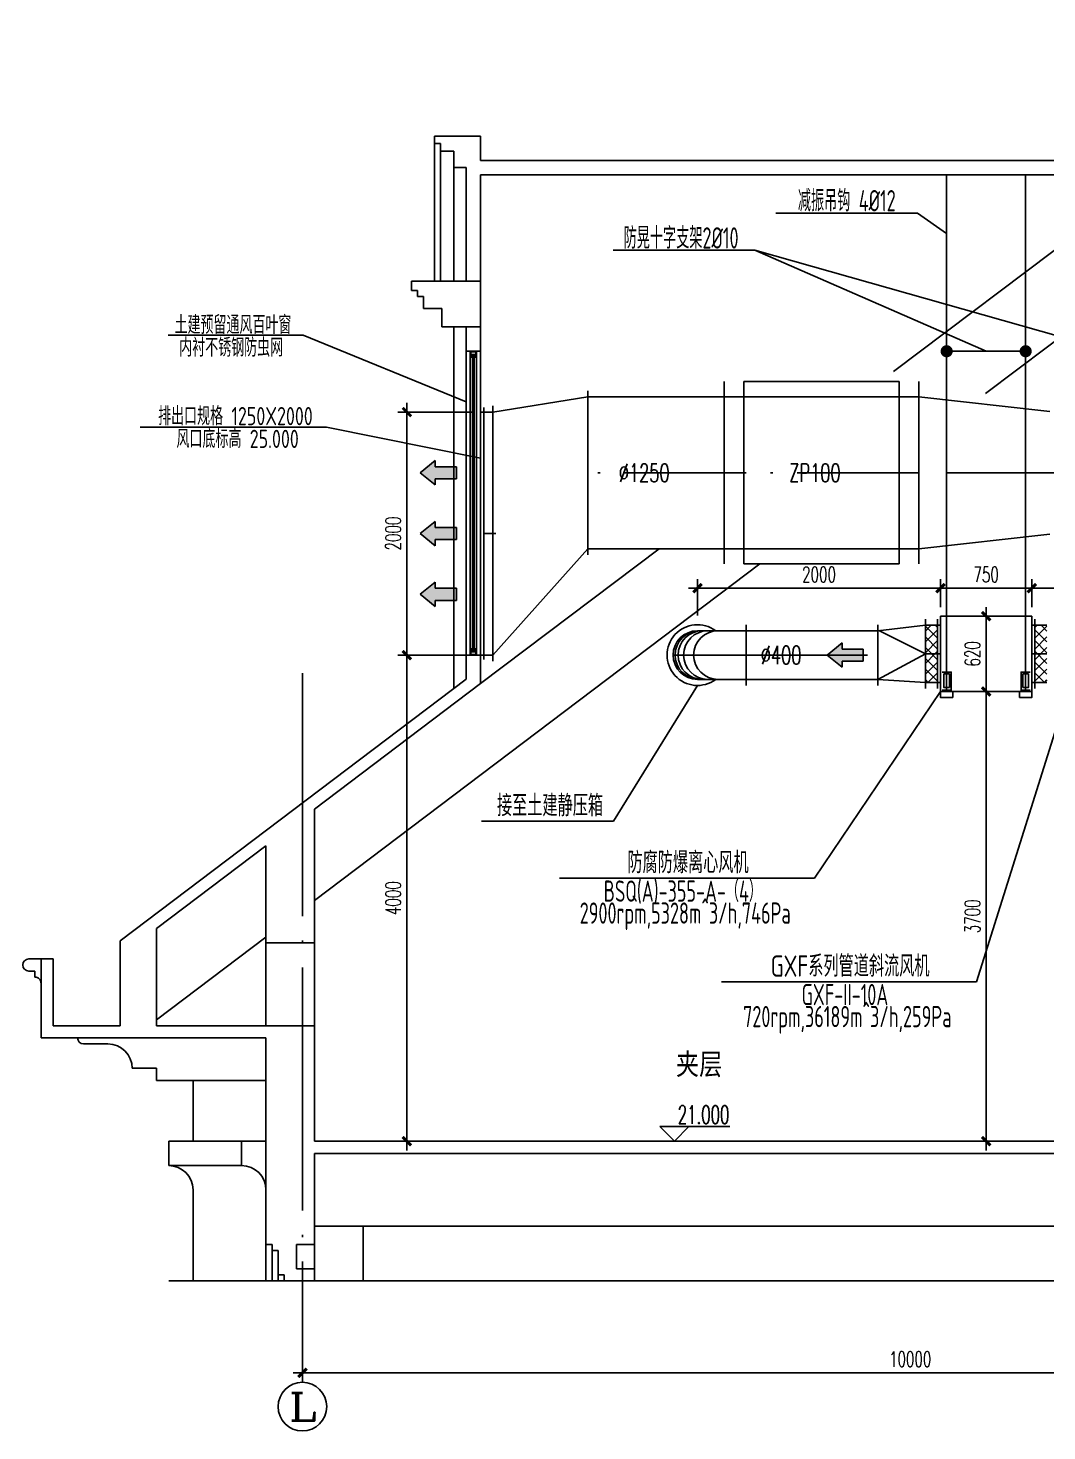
# Model space of a CAD drawing. Extents: x -345393 to -54719, y 203828 to 476815.
# Drawn here: x -128279 to -119897, y 238822 to 250366 of the extents above; entities that cross this region are included whole.
import ezdxf
from ezdxf.enums import TextEntityAlignment as Align

# ---------------------------------------------------------------- set-up
doc = ezdxf.new("R2010")
doc.units = 0
doc.header["$LTSCALE"] = 1000
doc.header["$MEASUREMENT"] = 0
for name, pattern in [('CHENG_DOTE', [1.42, 1, -0.2, 0.02, -0.2]), ('DOTE', [2.4200000000000004, 2, -0.2, 0.02, -0.2]), ('HIDDEN', [0.375, 0.25, -0.125])]:
    doc.linetypes.add(name, pattern=pattern)
doc.layers.get('0').update_dxf_attribs({"color": 252, "linetype": 'CONTINUOUS'})
doc.layers.get('Defpoints').update_dxf_attribs({"color": 252, "linetype": 'CONTINUOUS'})
for name, color, linetype in [('A-卫生间', 252, 'CONTINUOUS'), ('A-立面看线', 252, 'CONTINUOUS'), ('A-装饰构件', 252, 'CONTINUOUS'), ('AXIS', 252, 'CONTINUOUS'), ('AXIS_TEXT', 252, 'CONTINUOUS'), ('DOTE', 250, 'DOTE'), ('WALL', 252, 'CONTINUOUS'), ('WINDOW', 252, 'CONTINUOUS'), ('暖通-风-土建井道', 75, 'CONTINUOUS'), ('暖通-风-标注', 160, 'CONTINUOUS'), ('暖通-风-法兰', 2, 'CONTINUOUS'), ('暖通-风-管径', 201, 'CONTINUOUS'), ('暖通-风-设备', 40, 'CONTINUOUS'), ('暖通-风-说明', 3, 'CONTINUOUS'), ('暖通-风-轴线', 5, 'CHENG_DOTE'), ('暖通-风-风管', 4, 'CONTINUOUS'), ('门窗', 252, 'CONTINUOUS')]:
    doc.layers.add(name, color=color, linetype=linetype)
doc.styles.add('_TCH_AXIS', font='COMPLEX', dxfattribs={"bigfont": 'GBCBIG'})
doc.styles.add('COMPLEX', font='COMPLEX')
doc.styles.add('HT', font='simhei.ttf')
doc.styles.add('HZ-ZGBZ', font='romanc.shx', dxfattribs={"width": 0.65, "bigfont": '0hztxt.shx'})
doc.styles.add('NT3', font='romans.shx', dxfattribs={"width": 0.65, "bigfont": 'hztxt.shx'})
doc.styles.add('NT4', font='tssdeng.shx', dxfattribs={"width": 0.65, "bigfont": 'tssdchn.shx'})
doc.dimstyles.new('暖-标注50', dxfattribs={"dimscale": 0.5, "dimtxt": 250, "dimasz": 1, "dimexe": 150, "dimexo": 150, "dimgap": 100, "dimtad": 1, "dimdec": 0, "dimdsep": 46, "dimtxsty": 'HZ-ZGBZ', "dimblk": '_DIMX', "dimcen": 0.09, "dimclrt": 7, "dimadec": 0, "dimazin": 0, "dimtfac": 1, "dimtdec": 0, "dimtix": 1, "dimtmove": 2, "dimatfit": 3, "dimldrblk": '_DIMX', "dimfxl": 0, "dimtolj": 1, "dimtzin": 0, "dimarcsym": 0})

# ---------------------------------------------------------------- blocks, each defined once
blk = doc.blocks.new('_DIMX')
blk.add_line((-150, 0), (150, 0))
at = {"const_width": 50}
blk.add_lwpolyline([(-70, -70), (70, 70)], dxfattribs=at)
blk = doc.blocks.new('*D549')
at = {"layer": 'Defpoints', "color": 0}
for p in [(-126022.1049724628, 240056.2653722791), (-116022.1049724628, 240056.2653722791), (-116022.1049724628, 239301.0030795373)]:
    blk.add_point(p, dxfattribs=at)
at = {"layer": '暖通-风-标注', "color": 0, "lineweight": -2}
for p, q in [((-126022.1049724628, 239981.2653722791), (-126022.1049724628, 239226.0030795373)), ((-116022.1049724628, 239981.2653722791), (-116022.1049724628, 239226.0030795373)), ((-126021.6049724628, 239301.0030795373), (-116022.6049724628, 239301.0030795373))]:
    blk.add_line(p, q, dxfattribs=at)
at = {"layer": '暖通-风-标注', "color": 0, "lineweight": -2, "xscale": 0.5, "yscale": 0.5, "zscale": 0.5, "rotation": 180}
blk.add_blockref('_DIMX', (-126022.1049724628, 239301.0030795373), dxfattribs=at)
at = {"layer": '暖通-风-标注', "color": 0, "lineweight": -2, "xscale": 0.5, "yscale": 0.5, "zscale": 0.5}
blk.add_blockref('_DIMX', (-116022.1049724628, 239301.0030795373), dxfattribs=at)
at = {"layer": '暖通-风-标注', "color": 7, "insert": (-121022.1049724628, 239413.5030795373), "char_height": 125, "attachment_point": 5, "style": 'HZ-ZGBZ'}
blk.add_mtext('\\A1;10000', dxfattribs=at)
blk = doc.blocks.new('fg_xsq02')
for p, q in [((-1, 0.6), (-1, -0.6)), ((-0.8, 0.6000000000000001), (-0.8, -0.6000000000000001)), ((0.8, 0.6000000000000001), (-0.8, 0.6000000000000001)), ((0.8, -0.6000000000000001), (0.8, 0.6000000000000001)), ((1, 0.6), (1, -0.6)), ((-1, 0.5), (-0.8, 0.5)), ((1, 0.5), (0.8, 0.5)), ((-1, -0.5), (-0.8, -0.5)), ((1, -0.5), (0.8, -0.5)), ((-0.8, -0.6000000000000001), (0.8, -0.6000000000000001))]:
    blk.add_line(p, q)
at = {"linetype": 'HIDDEN'}
for p, q in [((-0.8, 0.5), (0.8, 0.5)), ((-0.8, -0.5), (0.8, -0.5))]:
    blk.add_line(p, q, dxfattribs=at)
blk = doc.blocks.new('JIANTOU')
blk.add_hatch(color=256).paths.add_polyline_path([(801.0904750227928, 325), (801.0904750227928, 649.774090051651), (1.862645149230957e-09, 0), (801.0904750227928, -649.774090051651), (801.0904750227928, -324.9999999981374), (1926.532212436199, -325), (1926.532212436199, 325)])
for p, q in [((801.0904750227928, 649.774090051651), (0, 0)), ((0, 0), (801.0904750227928, -649.774090051651)), ((801.0904750227928, 649.774090051651), (801.0904750227928, 325)), ((1926.532212436199, 325), (801.0904750227929, 325)), ((1926.532212436199, 324.8870450258255), (1926.532212436199, -324.8870450258255)), ((1926.532212436199, -325), (801.0904750227927, -325)), ((801.0904750227928, -325), (801.0904750227928, -649.774090051651))]:
    blk.add_line(p, q)
blk = doc.blocks.new('A$C50D367F9')
at = {"layer": '暖通-风-法兰'}
blk.add_line((0, 250), (0, -250), dxfattribs=at)
blk.add_arc((-400, 0), 250, 53.13010234881989, 306.8698976511801, dxfattribs=at)
at = {"layer": '暖通-风-轴线'}
blk.add_line((-599.9999999999709, 0), (0, 0), dxfattribs=at)
at = {"layer": '暖通-风-风管'}
for p, q in [((-400, 200), (0, 200)), ((-400, -200), (0, -200))]:
    blk.add_line(p, q, dxfattribs=at)
blk.add_arc((-400, 0), 200, 90, 270, dxfattribs=at)
at = {"layer": '暖通-风-风管', "color": 95}
for centre in [(-383.4486622698605, 0), (-359.3729621320963, 0), (-314.2267876844853, 0), (-231.4588011968881, 0)]:
    blk.add_arc(centre, 200, 90, 270, dxfattribs=at)
blk = doc.blocks.new('_AXISO')
blk.add_circle((0, 0), 0.5)
at = {"layer": 'AXIS_TEXT', "style": 'COMPLEX', "width": 1.041666666666667}
blk.add_attdef('A', text='', height=0.56, dxfattribs=at).set_placement((-0.25, -0.28), (0.25, -0.28), align=Align.FIT)
blk = doc.blocks.new('*D616')
at = {"layer": 'Defpoints', "color": 0}
for p in [(-124555.8052979635, 247206.2653722059), (-125162.8032785093, 245206.2653722059), (-124555.8052979635, 245206.2653722059)]:
    blk.add_point(p, dxfattribs=at)
at = {"layer": '暖通-风-标注', "color": 0, "lineweight": -2}
for p, q in [((-124630.8052979635, 247206.2653722059), (-125237.8032785093, 247206.2653722059)), ((-125162.8032785093, 247205.7653722059), (-125162.8032785093, 245206.7653722059)), ((-124630.8052979635, 245206.2653722059), (-125237.8032785093, 245206.2653722059))]:
    blk.add_line(p, q, dxfattribs=at)
at = {"layer": '暖通-风-标注', "color": 0, "lineweight": -2, "xscale": 0.5, "yscale": 0.5, "zscale": 0.5}
for p, rotation in [((-125162.8032785093, 247206.2653722059), 90), ((-125162.8032785093, 245206.2653722059), 270)]:
    blk.add_blockref('_DIMX', p, dxfattribs=dict(at, rotation=rotation))
at = {"layer": '暖通-风-标注', "color": 7, "insert": (-125275.3032785093, 246206.2653722059), "char_height": 125, "attachment_point": 5, "rotation": 90, "style": 'HZ-ZGBZ'}
blk.add_mtext('\\A1;2000', dxfattribs=at)
blk = doc.blocks.new('*D617')
at = {"layer": 'Defpoints', "color": 0}
for p in [(-124555.8052979635, 245206.2653722059), (-125162.8032785093, 241206.2653722794), (-124724.419696295, 241206.2653722794)]:
    blk.add_point(p, dxfattribs=at)
at = {"layer": '暖通-风-标注', "color": 0, "lineweight": -2}
for p, q in [((-124630.8052979635, 245206.2653722059), (-125237.8032785093, 245206.2653722059)), ((-125162.8032785093, 245205.7653722059), (-125162.8032785093, 241206.7653722794)), ((-124799.419696295, 241206.2653722794), (-125237.8032785093, 241206.2653722794))]:
    blk.add_line(p, q, dxfattribs=at)
at = {"layer": '暖通-风-标注', "color": 0, "lineweight": -2, "xscale": 0.5, "yscale": 0.5, "zscale": 0.5}
for p, rotation in [((-125162.8032785093, 245206.2653722059), 90), ((-125162.8032785093, 241206.2653722794), 270)]:
    blk.add_blockref('_DIMX', p, dxfattribs=dict(at, rotation=rotation))
at = {"layer": '暖通-风-标注', "color": 7, "insert": (-125275.3032785093, 243206.2653722426), "char_height": 125, "attachment_point": 5, "rotation": 90, "style": 'HZ-ZGBZ'}
blk.add_mtext('\\A1;4000', dxfattribs=at)
blk = doc.blocks.new('*D637')
at = {"layer": 'Defpoints', "color": 0}
for p in [(-120772.1049724628, 245756.6060122478), (-120772.1049724628, 245526.2653722794), (-122772.1049724628, 245456.2653722794)]:
    blk.add_point(p, dxfattribs=at)
at = {"layer": '暖通-风-标注', "color": 0, "linetype": 'Continuous', "lineweight": -2}
for p, q in [((-122772.1049724628, 245531.2653722794), (-122772.1049724628, 245831.6060122478)), ((-122771.6049724628, 245756.6060122478), (-120772.6049724628, 245756.6060122478)), ((-120772.1049724628, 245601.2653722794), (-120772.1049724628, 245831.6060122478))]:
    blk.add_line(p, q, dxfattribs=at)
at = {"layer": '暖通-风-标注', "color": 0, "lineweight": -2, "xscale": 0.5, "yscale": 0.5, "zscale": 0.5, "rotation": 180}
blk.add_blockref('_DIMX', (-122772.1049724628, 245756.6060122478), dxfattribs=at)
at = {"layer": '暖通-风-标注', "color": 0, "lineweight": -2, "xscale": 0.5, "yscale": 0.5, "zscale": 0.5}
blk.add_blockref('_DIMX', (-120772.1049724628, 245756.6060122478), dxfattribs=at)
at = {"layer": '暖通-风-标注', "color": 7, "insert": (-121772.1049724628, 245869.1060122478), "char_height": 125, "attachment_point": 5, "style": 'HZ-ZGBZ'}
blk.add_mtext('\\A1;2000', dxfattribs=at)
blk = doc.blocks.new('*D638')
at = {"layer": 'Defpoints', "color": 0}
for p in [(-120022.1049724628, 245756.6060122478), (-120772.1049724628, 245526.2653722794), (-120022.1049724628, 245526.2653722794)]:
    blk.add_point(p, dxfattribs=at)
at = {"layer": '暖通-风-标注', "color": 0, "linetype": 'Continuous', "lineweight": -2}
for p, q in [((-120772.1049724628, 245601.2653722794), (-120772.1049724628, 245831.6060122478)), ((-120771.6049724628, 245756.6060122478), (-120022.6049724628, 245756.6060122478)), ((-120022.1049724628, 245601.2653722794), (-120022.1049724628, 245831.6060122478))]:
    blk.add_line(p, q, dxfattribs=at)
at = {"layer": '暖通-风-标注', "color": 0, "lineweight": -2, "xscale": 0.5, "yscale": 0.5, "zscale": 0.5, "rotation": 180}
blk.add_blockref('_DIMX', (-120772.1049724628, 245756.6060122478), dxfattribs=at)
at = {"layer": '暖通-风-标注', "color": 0, "lineweight": -2, "xscale": 0.5, "yscale": 0.5, "zscale": 0.5}
blk.add_blockref('_DIMX', (-120022.1049724628, 245756.6060122478), dxfattribs=at)
at = {"layer": '暖通-风-标注', "color": 7, "insert": (-120397.1049724628, 245869.1060122478), "char_height": 125, "attachment_point": 5, "style": 'HZ-ZGBZ'}
blk.add_mtext('\\A1;750', dxfattribs=at)
blk = doc.blocks.new('*D639')
at = {"layer": 'Defpoints', "color": 0}
for p in [(-116022.1049724628, 245756.6060122478), (-120022.1049724628, 245526.2653722794), (-116022.1049724628, 245406.2653722794)]:
    blk.add_point(p, dxfattribs=at)
at = {"layer": '暖通-风-标注', "color": 0, "linetype": 'Continuous', "lineweight": -2}
for p, q in [((-120022.1049724628, 245601.2653722794), (-120022.1049724628, 245831.6060122478)), ((-120021.6049724628, 245756.6060122478), (-116022.6049724628, 245756.6060122478)), ((-116022.1049724628, 245481.2653722794), (-116022.1049724628, 245831.6060122478))]:
    blk.add_line(p, q, dxfattribs=at)
at = {"layer": '暖通-风-标注', "color": 0, "lineweight": -2, "xscale": 0.5, "yscale": 0.5, "zscale": 0.5, "rotation": 180}
blk.add_blockref('_DIMX', (-120022.1049724628, 245756.6060122478), dxfattribs=at)
at = {"layer": '暖通-风-标注', "color": 0, "lineweight": -2, "xscale": 0.5, "yscale": 0.5, "zscale": 0.5}
blk.add_blockref('_DIMX', (-116022.1049724628, 245756.6060122478), dxfattribs=at)
at = {"layer": '暖通-风-标注', "color": 7, "insert": (-118022.1049724628, 245869.1060122478), "char_height": 125, "attachment_point": 5, "style": 'HZ-ZGBZ'}
blk.add_mtext('\\A1;4000', dxfattribs=at)
blk = doc.blocks.new('*D640')
at = {"layer": 'Defpoints', "color": 0}
for p in [(-120772.1049724628, 245526.2653722794), (-120772.1049724628, 244906.2653722794), (-120397.1049724628, 244906.2653722794)]:
    blk.add_point(p, dxfattribs=at)
at = {"layer": '暖通-风-标注', "color": 0, "linetype": 'Continuous', "lineweight": -2}
for p, q in [((-120697.1049724628, 245526.2653722794), (-120322.1049724628, 245526.2653722794)), ((-120397.1049724628, 245525.7653722794), (-120397.1049724628, 244906.7653722794)), ((-120697.1049724628, 244906.2653722794), (-120322.1049724628, 244906.2653722794))]:
    blk.add_line(p, q, dxfattribs=at)
at = {"layer": '暖通-风-标注', "color": 0, "lineweight": -2, "xscale": 0.5, "yscale": 0.5, "zscale": 0.5}
for p, rotation in [((-120397.1049724628, 245526.2653722794), 90), ((-120397.1049724628, 244906.2653722794), 270)]:
    blk.add_blockref('_DIMX', p, dxfattribs=dict(at, rotation=rotation))
at = {"layer": '暖通-风-标注', "color": 7, "insert": (-120509.6049724629, 245216.2653722794), "char_height": 125, "attachment_point": 5, "rotation": 90, "style": 'HZ-ZGBZ'}
blk.add_mtext('\\A1;620', dxfattribs=at)
blk = doc.blocks.new('*D641')
at = {"layer": 'Defpoints', "color": 0}
for p in [(-120772.1049724628, 244906.2653722794), (-120718.5201829972, 241206.2653722794), (-120397.1049724628, 241206.2653722794)]:
    blk.add_point(p, dxfattribs=at)
at = {"layer": '暖通-风-标注', "color": 0, "linetype": 'Continuous', "lineweight": -2}
for p, q in [((-120697.1049724628, 244906.2653722794), (-120322.1049724628, 244906.2653722794)), ((-120397.1049724628, 244905.7653722794), (-120397.1049724628, 241206.7653722794)), ((-120643.5201829972, 241206.2653722794), (-120322.1049724628, 241206.2653722794))]:
    blk.add_line(p, q, dxfattribs=at)
at = {"layer": '暖通-风-标注', "color": 0, "lineweight": -2, "xscale": 0.5, "yscale": 0.5, "zscale": 0.5}
for p, rotation in [((-120397.1049724628, 244906.2653722794), 90), ((-120397.1049724628, 241206.2653722794), 270)]:
    blk.add_blockref('_DIMX', p, dxfattribs=dict(at, rotation=rotation))
at = {"layer": '暖通-风-标注', "color": 7, "insert": (-120509.6049724629, 243056.2653722794), "char_height": 125, "attachment_point": 5, "rotation": 90, "style": 'HZ-ZGBZ'}
blk.add_mtext('\\A1;3700', dxfattribs=at)

msp = doc.modelspace()

# ---------------------------------------------------------------- hatches: boundary and pattern name
at = {"layer": '暖通-风-土建井道'}
h = msp.add_hatch(dxfattribs=at)
h.set_pattern_fill('ANSI37', color=256, scale=500, angle=90, style=0)
h.set_pattern_definition([(135, (-2482436.15303643, 10045.26814132868), (-44.19417382415922, -44.19417382415921), []), (225, (-2482436.15303643, 10045.26814132868), (44.19417382415921, -44.19417382415922), [])])
h.paths.add_polyline_path([(-120897.1049724628, 245451.2653722794), (-120797.1049724628, 245451.2653722794), (-120797.1049724628, 245216.265372279), (-120897.1049724628, 245216.2653722799)])
h.paths.add_polyline_path([(-120797.1049724628, 244981.2653722794), (-120897.1049724628, 244981.2653722799), (-120897.1049724628, 245216.2653722794), (-120797.1049724628, 245216.2653722794)])
h = msp.add_hatch(dxfattribs=at)
h.set_pattern_fill('ANSI37', color=256, scale=500, angle=90, style=0)
h.set_pattern_definition([(45.00000000000001, (2241641.943091504, 10045.26814132868), (44.19417382415922, -44.19417382415921), []), (315, (2241641.943091504, 10045.26814132868), (-44.19417382415921, -44.19417382415922), [])])
h.paths.add_polyline_path([(-119897.1049724628, 245451.2653722794), (-119997.1049724628, 245451.2653722794), (-119997.1049724628, 245216.265372279), (-119897.1049724628, 245216.2653722799)])
h.paths.add_polyline_path([(-119997.1049724628, 244981.2653722794), (-119897.1049724628, 244981.2653722799), (-119897.1049724628, 245216.2653722794), (-119997.1049724628, 245216.2653722794)])

# ---------------------------------------------------------------- linework, layer by layer
at = {"layer": 'A-卫生间'}
for p, q in [((-120403.0718898759, 247357.7564018674), (-116422.1148473511, 250365.5906117751)), ((-121158.799686391, 247538.7693705712), (-119016.7898630356, 249157.176792662)), ((-124555.8052979633, 244972.1429084945), (-123087.8490959922, 246081.2653722059)), ((-125922.104972464, 243187.8202950232), (-122257.9864879574, 245956.2653722059)), ((-127222.1114357861, 242205.5931894022), (-126322.1033376115, 242885.599308023)), ((-125922.104972464, 240506.2653722794), (-116822.1148473511, 240506.2653722794)), ((-125522.1078334863, 240506.2653722794), (-125522.1078334863, 240056.2653722791))]:
    msp.add_line(p, q, dxfattribs=at)
at = {"layer": 'A-立面看线'}
for p, q in [((-124935.8053504346, 249415.0616029052), (-124935.8054207241, 248281.7033762733)), ((-124885.8053504347, 249353.3154183573), (-124885.8054168947, 248281.7033731724)), ((-124775.8053504349, 249218.2116538469), (-124775.8054085159, 248281.7033663503)), ((-124775.8054085159, 247906.7035323461), (-124775.8059567566, 244931.2517341426)), ((-124675.8052979635, 245206.7032721317), (-124675.8052979635, 247706.703272133)), ((-124555.8052979635, 247706.703272133), (-124555.8052979635, 245206.7032721317)), ((-126922.1049730498, 241706.2653722073), (-126922.1049730498, 241206.2653722058)), ((-126522.1049724829, 241206.2653722066), (-127122.1049730498, 241206.2653722065)), ((-127122.1049730498, 241206.2653722059), (-127122.1049730498, 241006.2653722057)), ((-126522.1049724829, 241006.2653722067), (-127122.1049730498, 241006.2653722067)), ((-126922.1049730498, 240806.2653722057), (-126922.1049730498, 240056.2653722791))]:
    msp.add_line(p, q, dxfattribs=at)
msp.add_arc((-127122.1049730498, 240806.2653722057), 200.0000000000036, 0, 90, dxfattribs=at)
at = {"layer": 'A-装饰构件'}
for p, q in [((-128272.10497305, 242706.2653722059), (-128172.10497305, 242706.2653722059)), ((-128222.10497305, 242606.2653722088), (-128272.1055138732, 242606.2653722088)), ((-128222.10497305, 242606.2653722088), (-128222.10497305, 242556.2653722059)), ((-127622.1049730524, 242006.2653722013), (-127822.1056256054, 242006.2653722055)), ((-127222.1049730524, 241806.2653722036), (-127422.1049730547, 241806.2653722079)), ((-127222.1049730524, 241806.2653722036), (-127222.1049730524, 241706.2653722038)), ((-126322.1033376115, 241706.265372208), (-127222.1049730524, 241706.265372208)), ((-126522.1049724829, 241206.2653722059), (-126522.1049724829, 241006.2653722057)), ((-126522.1049724829, 241206.2653722059), (-126322.1049724829, 241206.2653722794)), ((-126322.1049724829, 240356.2653722791), (-126322.104972485, 240056.2653722791)), ((-126272.104972464, 240306.2653722791), (-126272.104972464, 240056.2653722791)), ((-126222.104972464, 240106.2653722791), (-126222.104972464, 240056.2653722791))]:
    msp.add_line(p, q, dxfattribs=at)
for centre, radius, start, end in [((-128272.10497305, 242656.2653722059), 49.99999999999999, 90, 270), ((-128222.10497305, 242506.2653722069), 50, 0, 90.00026581708866), ((-127822.10497305, 242056.2653722013), 50, 180, 270), ((-127622.1049730524, 241806.2653722036), 199.9999999976717, 0, 90), ((-126522.1049724829, 240806.2653722057), 200.0000000000036, 0, 90)]:
    msp.add_arc(centre, radius, start, end, dxfattribs=at)
at = {"layer": 'AXIS'}
msp.add_line((-126022.1049724628, 240056.2653722791), (-126022.1049724628, 239222.370446758), dxfattribs=at)
at = {"layer": 'DOTE'}
msp.add_line((-126022.1049724628, 245056.7638872731), (-126022.1049724628, 240056.2653722791), dxfattribs=at)
at = {"layer": 'WALL'}
for p, q in [((-124935.8053504346, 249477.176792662), (-124935.8053504346, 249415.0616029052)), ((-124935.8053504346, 249477.176792662), (-124555.8052979636, 249477.176792662)), ((-124555.8052979636, 249477.176792662), (-124555.8052979636, 249277.176792662)), ((-124935.8053504346, 249415.0616029052), (-124885.8053504346, 249415.0616029052)), ((-124885.8053504346, 249415.0616029052), (-124885.8053504347, 249353.3154183573)), ((-124885.8053504347, 249353.3154183573), (-124775.8053504347, 249353.3154183573)), ((-124775.8053504347, 249353.3154183573), (-124775.8053504349, 249218.2116538469)), ((-124775.8053504349, 249218.2116538469), (-124675.8052979635, 249218.2116538469)), ((-124675.8052979635, 248281.7033599879), (-124675.8052979635, 249218.2116538469)), ((-119023.8463204763, 249277.1767926621), (-124555.8052979636, 249277.176792662)), ((-124555.8052979636, 249157.176792662), (-124555.8052979636, 248281.7033534821)), ((-119016.7864539799, 249157.1767926619), (-124555.8052979636, 249157.1767926621)), ((-125125.8053532396, 248206.7033887048), (-125125.8053532396, 248281.7033887049)), ((-124555.8052979636, 248281.7033523301), (-125125.8053532396, 248281.7033887048)), ((-125075.8053532396, 248206.7033855141), (-125125.8053532396, 248206.7033887048)), ((-125075.8053532396, 248206.7033856039), (-125075.8053624523, 248156.703385604)), ((-124555.8052979636, 247906.703507485), (-124555.8052979636, 248281.7033523301)), ((-125025.8053624524, 248156.7033824105), (-125075.8053624523, 248156.703385604)), ((-125025.8053624524, 248156.7033824105), (-125025.8053808778, 248056.7033826157)), ((-124875.8053808777, 248056.7033730162), (-125025.8053808778, 248056.7033826157)), ((-124875.8053808777, 248056.7033730162), (-124875.8054085158, 247906.7035471548)), ((-124875.8053882424, 248016.7330841191), (-124875.8054085159, 247906.7031984502)), ((-124555.8052979636, 247906.703507485), (-124875.8054085158, 247906.7035471548)), ((-124875.8054085159, 247906.7031984502), (-124675.8052979634, 247906.7031984502)), ((-124675.8052979634, 247906.7031984502), (-124675.8052979635, 247706.703272133)), ((-124555.8052979636, 247906.703507485), (-124555.8052979635, 247706.703272133)), ((-124675.8052979635, 247706.703272133), (-124555.8052979635, 247706.703272133)), ((-124675.8052979635, 245006.8077874496), (-124675.8052979635, 245206.7032721317)), ((-124675.8052979635, 245206.7032721317), (-124555.8052979635, 245206.7032721317)), ((-124555.8052979633, 244972.1403327634), (-124555.8052979635, 245206.7032721317)), ((-127522.1114357861, 242856.2653722059), (-124675.8052979635, 245006.8077874496)), ((-125922.104972464, 243939.8250231408), (-124555.8052979633, 244972.1403327634)), ((-125922.104972464, 241206.2653722794), (-125922.104972464, 243939.8250231407)), ((-127222.1114357861, 242957.5979175197), (-126322.1033376115, 243637.6040361405)), ((-126322.1033376115, 242156.2653722055), (-126322.1033376115, 243637.6040361405)), ((-127222.1114357861, 242957.5979175197), (-127222.1114357861, 242156.2653722055)), ((-127522.1114357861, 242856.2653722059), (-127522.1114357861, 242156.2653722055)), ((-126322.1033376115, 242837.6040361405), (-125922.104972464, 242837.6040361405)), ((-128172.10497305, 242706.265372206), (-128172.10497305, 242056.2653722013)), ((-128172.10497305, 242706.2653722059), (-128072.10497305, 242706.265372206)), ((-128072.10497305, 242706.265372206), (-128072.10497305, 242156.2653722055)), ((-127522.1114357861, 242156.2653722055), (-128072.10497305, 242156.2653722055)), ((-125922.104972464, 242156.2653722055), (-127222.1114357861, 242156.2653722055)), ((-126322.1033376115, 242056.2653722055), (-128172.10497305, 242056.2653722055)), ((-126322.1049724829, 240356.2653722791), (-126322.1033376115, 242056.2653722055)), ((-111922.1049724627, 241206.2653722794), (-125922.104972464, 241206.2653722794)), ((-116122.1148473511, 241106.2653722794), (-125922.1064029925, 241106.2653722794)), ((-125922.104972464, 241106.2653722794), (-125922.104972464, 240056.2653722792)), ((-126322.104972464, 240356.2653722794), (-126272.1049724642, 240356.2653722794)), ((-126272.1049724642, 240356.265372279), (-126272.1049724642, 240306.265372279)), ((-126072.104972464, 240356.2653722794), (-126072.104972464, 240156.2653722791)), ((-126072.104972464, 240356.2653722794), (-125922.104972464, 240356.2653722794)), ((-126222.104972464, 240306.2653722791), (-126272.1049724642, 240306.2653722791)), ((-126222.104972464, 240306.265372279), (-126222.104972464, 240106.2653722791)), ((-126172.104972464, 240106.2653722791), (-126222.104972464, 240106.2653722791)), ((-126172.104972464, 240106.2653722791), (-126172.104972464, 240056.2653722792)), ((-125922.1049724642, 240156.2653722791), (-126072.104972464, 240156.2653722791)), ((-125922.104972464, 240056.2653722792), (-126172.104972464, 240056.2653722791))]:
    msp.add_line(p, q, dxfattribs=at)
at = {"layer": 'WINDOW'}
for p, q in [((-124640.8052980908, 247706.703272133), (-124640.8052980908, 247656.703272133)), ((-124590.8052978375, 247706.703272133), (-124640.8052980908, 247706.703272133)), ((-124640.8053008048, 247656.703272133), (-124623.3052980022, 247656.703272133)), ((-124640.8052894099, 245256.7032721317), (-124640.8052980908, 247656.703272133)), ((-124636.8052980706, 247702.7032721127), (-124636.8052980706, 247660.7032721532)), ((-124594.8052978578, 247702.7032721127), (-124636.8052980706, 247702.7032721127)), ((-124636.8052980706, 247660.7032721532), (-124627.3052980224, 247660.7032721532)), ((-124627.3052980224, 247680.7032722546), (-124604.3052979059, 247680.7032722546)), ((-124627.3052980224, 247660.7032721532), (-124627.3052980224, 247680.7032722546)), ((-124623.3052980022, 247676.7032722343), (-124608.3052979262, 247676.7032722343)), ((-124623.3052980022, 247656.703272133), (-124623.3052980022, 247676.7032722343)), ((-124608.3052979262, 247676.7032722343), (-124608.3052979262, 247656.703272133)), ((-124608.3052979262, 247656.703272133), (-124590.8052978375, 247656.703272133)), ((-124604.3052979059, 247680.7032722546), (-124604.3052979059, 247660.7032721532)), ((-124604.3052979059, 247660.7032721532), (-124594.8052978578, 247660.7032721532)), ((-124594.8052978578, 247660.7032721532), (-124594.8052978578, 247702.7032721127)), ((-124590.8053065171, 245256.7032721317), (-124590.8052978375, 247656.703272133)), ((-124590.8052978375, 247656.703272133), (-124590.8052978375, 247706.703272133)), ((-124640.8053008042, 245256.7032721317), (-124623.3052980015, 245256.7032721317)), ((-124640.8052980902, 245206.7032721317), (-124640.8052980902, 245256.7032721317)), ((-124590.8052978369, 245206.7032721317), (-124640.8052980902, 245206.7032721317)), ((-124636.8052980699, 245252.7032721115), (-124627.3052980218, 245252.7032721115)), ((-124636.8052980699, 245210.703272152), (-124636.8052980699, 245252.7032721115)), ((-124594.8052978571, 245210.703272152), (-124636.8052980699, 245210.703272152)), ((-124627.3052980218, 245252.7032721115), (-124627.3052980218, 245232.7032720101)), ((-124627.3052980218, 245232.7032720101), (-124604.3052979053, 245232.7032720101)), ((-124623.3052980015, 245256.7032721317), (-124623.3052980015, 245236.7032720304)), ((-124623.3052980015, 245236.7032720304), (-124608.3052979255, 245236.7032720304)), ((-124608.3052979255, 245256.7032721317), (-124590.8052978369, 245256.7032721317)), ((-124608.3052979255, 245236.7032720304), (-124608.3052979255, 245256.7032721317)), ((-124604.3052979053, 245252.7032721115), (-124594.8052978571, 245252.7032721115)), ((-124604.3052979053, 245232.7032720101), (-124604.3052979053, 245252.7032721115)), ((-124594.8052978571, 245252.7032721115), (-124594.8052978571, 245210.703272152)), ((-124590.8052978369, 245256.7032721317), (-124590.8052978369, 245206.7032721317))]:
    msp.add_line(p, q, dxfattribs=at)
at = {"layer": '暖通-风-标注'}
for p, q in [((-120722.1049724628, 244906.2653722794), (-120722.1049724628, 249157.1767926619)), ((-120072.1049724628, 244906.2653722794), (-120072.1049724628, 249157.1767926619)), ((-120072.1049724628, 247706.2653722059), (-120722.1049724628, 247706.2653722059)), ((-117492.474941622, 246706.2653722059), (-120718.6209830747, 246706.2653722059))]:
    msp.add_line(p, q, dxfattribs=at)
at = {"layer": '暖通-风-标注', "const_width": 50}
for points in [[(-120747.1049724628, 247706.2653722059, 1), (-120697.1049724628, 247706.2653722059, 1)], [(-120097.1049724628, 247706.2653722059, 1), (-120047.1049724628, 247706.2653722059, 1)]]:
    msp.add_lwpolyline(points, format="xyb", close=True, dxfattribs=at)
at = {"layer": '暖通-风-标注'}
for points in [[(-120759.6049724628, 245066.2653722794), (-120684.6049724628, 245066.2653722794), (-120684.6049724628, 244916.2653722794), (-120759.6049724628, 244916.2653722794)], [(-120034.6049724628, 245066.2653722794), (-120109.6049724628, 245066.2653722794), (-120109.6049724628, 244916.2653722794), (-120034.6049724628, 244916.2653722794)], [(-127122.1049730498, 240056.2653722791), (-119122.1049727563, 240056.2653722791), (-118972.1276244666, 240206.2427205688), (-118972.082321046, 239906.2880239894), (-118822.1049727563, 240056.2653722791), (-110822.1049724628, 240056.2653722791)]]:
    msp.add_lwpolyline(points, dxfattribs=at)
for points in [[(-120699.6049724628, 244938.7653722794), (-120744.6049724628, 244938.7653722794), (-120744.6049724628, 245051.2653722794), (-120699.6049724628, 245051.2653722794)], [(-120094.6049724628, 244938.7653722794), (-120049.6049724628, 244938.7653722794), (-120049.6049724628, 245051.2653722794), (-120094.6049724628, 245051.2653722794)], [(-120672.1049724628, 244856.2653722794), (-120772.1049724628, 244856.2653722794), (-120772.1049724628, 244906.2653722794), (-120672.1049724628, 244906.2653722794)], [(-120122.1049724628, 244856.2653722794), (-120022.1049724628, 244856.2653722794), (-120022.1049724628, 244906.2653722794), (-120122.1049724628, 244906.2653722794)]]:
    msp.add_lwpolyline(points, close=True, dxfattribs=at)
at = {"layer": '暖通-风-法兰'}
for p, q in [((-123673.8573869185, 247381.2653722059), (-123673.8573869185, 246031.2653722059)), ((-120951.7350033035, 247381.2653722059), (-120951.7350033035, 246031.2653722059)), ((-124455.8052979635, 247256.2653722059), (-124455.8052979635, 245156.2653722059)), ((-124555.8052979635, 247243.4442558282), (-124555.8052979635, 245169.0864885837)), ((-124530.8052979635, 247243.4442558282), (-124530.8052979635, 245169.0864885837)), ((-121289.2630553569, 245456.2653722794), (-121289.2630553569, 244956.2653722794)), ((-120897.1049724628, 244931.2653722794), (-120897.1049724628, 245501.2653722794)), ((-120797.1049724628, 244931.2653722794), (-120797.1049724628, 245501.2653722794)), ((-119997.1049724628, 244931.2653722794), (-119997.1049724628, 245501.2653722794)), ((-121280.7239809035, 245407.2452280243), (-120897.1049724628, 245216.2653722794)), ((-120897.1049724628, 245216.2653722794), (-121289.2630553569, 245006.2653722794))]:
    msp.add_line(p, q, dxfattribs=at)
at = {"layer": '暖通-风-设备'}
msp.add_lwpolyline([(-120022.1049724628, 244906.2653722794), (-120022.1049724628, 245526.2653722794), (-120772.1049724628, 245526.2653722794), (-120772.1049724628, 244906.2653722794)], close=True, dxfattribs=at)
at = {"layer": '暖通-风-说明'}
for p, q in [((-120961.0247520049, 248843.4117365163), (-122126.4519710847, 248843.4117365163)), ((-120961.0247520049, 248843.4117365163), (-120722.1049724629, 248675.8183567357)), ((-122301.1633206773, 248536.92978939), (-123466.5905397571, 248536.92978939)), ((-122301.1633206773, 248536.92978939), (-119362.4507224514, 247706.2653722059)), ((-120397.1049724628, 247706.2653722059), (-122301.1633206773, 248536.92978939)), ((-126016.2267805927, 247838.1839756412), (-127127.1661263967, 247838.1839756412)), ((-126016.2267805927, 247838.1839756412), (-124675.8052979635, 247290.9364122967)), ((-125823.9501321071, 247080.4348612881), (-127357.4852374789, 247080.4348612883)), ((-125823.9501321071, 247080.4348612881), (-124555.8052979638, 246825.5594060642)), ((-120475.4568987094, 242518.3258841693), (-119322.1049724628, 246201.265372205)), ((-123461.669656553, 243838.5975607632), (-122772.1049724628, 244956.2653722794)), ((-121808.8866747867, 243369.7922062603), (-120772.1049724628, 244906.2653722794)), ((-123461.669656553, 243838.5975607632), (-124548.1522400875, 243838.5975607632)), ((-121808.8866747867, 243369.7922062603), (-123907.5578808783, 243369.7922062603)), ((-120475.4568987094, 242518.3258841693), (-122574.1281048011, 242518.3258841693)), ((-122961.7819242035, 241206.2653722059), (-123081.7819242035, 241326.2653722059)), ((-123081.7819242035, 241326.2653722059), (-122505.4156172354, 241326.2653722059)), ((-122961.7819242035, 241206.2653722059), (-122841.7819242035, 241326.2653722059))]:
    msp.add_line(p, q, dxfattribs=at)
at = {"layer": '暖通-风-轴线'}
for p, q in [((-120951.7350033035, 246706.2653722059), (-123673.8573869185, 246706.2653722059)), ((-124530.8052979635, 246206.2653722059), (-124430.8052979635, 246206.2653722059)), ((-122372.1049724628, 245206.2653722794), (-121289.2630553569, 245206.2653722794)), ((-120772.1049724628, 245216.2653722794), (-120897.1049724624, 245216.2653722794)), ((-120022.1049724628, 245216.2653722794), (-119897.1049724633, 245216.2653722794))]:
    msp.add_line(p, q, dxfattribs=at)
at = {"layer": '暖通-风-风管'}
for p, q in [((-124455.8052979635, 247206.2653722059), (-123673.8573869185, 247331.2653722059)), ((-122551.7350033035, 247331.2653722059), (-123673.8573869185, 247331.2653722059)), ((-120951.7350033035, 247331.2653722059), (-119872.1049724628, 247211.265372204)), ((-124555.8052979635, 247206.2653722059), (-124455.8052979635, 247206.2653722059)), ((-119872.1049724628, 246201.2653722059), (-120951.7350033035, 246081.2653722059)), ((-124455.8052979635, 245206.2653722059), (-123673.8573869185, 246081.2653722059)), ((-122551.7350033035, 246081.2653722059), (-123673.8573869185, 246081.2653722059)), ((-120951.7350033035, 246081.2653722059), (-120951.7350033035, 246081.2653722059)), ((-121289.2630553569, 245406.2653722794), (-120897.1049724628, 245451.2653722794)), ((-120772.1049724628, 245451.2653722794), (-120897.1049724624, 245451.2653722794)), ((-120022.1049724628, 245451.2653722794), (-119897.1049724633, 245451.2653722794)), ((-122372.1049724628, 245406.2653722794), (-121289.2630553569, 245406.2653722794)), ((-124555.8052979635, 245206.2653722059), (-124455.8052979635, 245206.2653722059)), ((-122372.1049724628, 245006.2653722794), (-121289.2630553569, 245006.2653722794)), ((-120897.1049724628, 244981.2653722794), (-121289.2630553569, 245006.2653722794)), ((-120772.1049724628, 244981.2653722794), (-120897.1049724624, 244981.2653722794)), ((-120022.1049724628, 244981.2653722794), (-119897.1049724633, 244981.2653722794))]:
    msp.add_line(p, q, dxfattribs=at)
at = {"layer": '门窗'}
for p, q in [((-124623.3053049533, 245256.7032721318), (-124623.3052980022, 247656.703272133)), ((-124608.3053051554, 245236.7032720304), (-124608.3052979262, 247656.703272133))]:
    msp.add_line(p, q, dxfattribs=at)

# ---------------------------------------------------------------- block references
at = {"layer": 'AXIS'}
ref = msp.add_blockref('_AXISO', (-126022.1049724628, 239022.370446758), dxfattribs=dict(at, xscale=400, yscale=400, zscale=400))
ref.add_attrib('A', 'L', dxfattribs={"layer": 'AXIS_TEXT', "height": 226.2741699796952, "style": '_TCH_AXIS', "width": 1.399999999999516}).set_placement((-126135.2420574526, 238909.2333617681), (-125908.967887473, 238909.2333617681), align=Align.FIT)
at = {"layer": '暖通-风-设备', "xscale": 800, "yscale": 1250, "zscale": 800}
msp.add_blockref('fg_xsq02', (-121751.7350033035, 246706.2653722059), dxfattribs=at)
at = {"layer": '暖通-风-说明', "xscale": -0.1538561824709177, "yscale": 0.1538561824709177, "zscale": 0.1538561829212204, "rotation": 180}
for p in [(-125052.2141895762, 246706.2653722059), (-125052.2141895762, 246206.2653722059), (-125052.2141895762, 245706.2653722059), (-121703.992252702, 245206.2653722794)]:
    msp.add_blockref('JIANTOU', p, dxfattribs=at)
at = {"layer": '暖通-风-风管'}
msp.add_blockref('A$C50D367F9', (-122372.1049724628, 245206.2653722794), dxfattribs=at)

# ---------------------------------------------------------------- texts
at = {"layer": '暖通-风-管径', "style": 'NT3', "width": 0.65}
for s, p in [('%%C1250', (-123210.2293846124, 246706.2653722059)), ('ZP100', (-121805.8160292167, 246706.2653722059)), ('%%C400', (-122084.1816786595, 245206.2653722794))]:
    msp.add_text(s, height=150, dxfattribs=at).set_placement(p, align=Align.MIDDLE)
at = {"layer": '暖通-风-说明'}
for s, style, width, p in [('减振吊钩 4%%C12', 'NT4', 0.65, (-121946.3299203272, 248857.5943376403)), ('防晃十字支架2%%c10', 'NT4', 0.65, (-123379.1918876001, 248551.1123905141)), ('夹层', 'HT', 0.8, (-122949.5520101571, 241752.9210581212))]:
    msp.add_text(s, height=175, dxfattribs=dict(at, style=style, width=width)).set_placement(p)
for s, style, width, p in [('土建预留通风百叶窗', 'NT4', 0.75, (-126593.2075436229, 247931.4468425126)), ('内衬不锈钢防虫网', 'NT4', 0.75, (-126608.2845130416, 247744.6864953815)), ('排出口规格 1250X2000', 'NT4', 0.75, (-126573.0421278202, 247180.4311117403)), ('风口底标高 25.000', 'NT4', 0.75, (-126555.0729950077, 246993.0085975066)), ('21.000', 'HZ-ZGBZ', 0.6, (-122721.8734346186, 241425.0364547078))]:
    msp.add_text(s, height=150, dxfattribs=dict(at, style=style, width=width)).set_placement(p, align=Align.MIDDLE)
at = {"layer": '暖通-风-说明', "style": 'NT4'}
for s, width, p in [('接至土建静压箱', 0.75, (-123985.1472342091, 243880.306396229)), ('防腐防爆离心风机', 0.75, (-122849.7204823242, 243411.5010417261)), ('BSQ(A)-355-A-（4）', 0.65, (-122892.2991809149, 243176.783956808)), ('2900rpm,5328m^ 3/h,746Pa', 0.65, (-122872.7494349192, 242995.9061023471)), ('GXF系列管道斜流风机', 0.75, (-121516.290706247, 242560.0347196351)), ('GXF-II-10A', 0.65, (-121558.8694048376, 242325.317634717)), ('720rpm,36189m^ 3/h,259Pa', 0.65, (-121539.3196588419, 242144.4397802561))]:
    msp.add_text(s, height=175, dxfattribs=dict(at, width=width)).set_placement(p, align=Align.CENTER)

# ---------------------------------------------------------------- dimensions: what is measured, and where the dimension line sits
at = {"layer": '暖通-风-标注'}
for base, p1, p2, picture, middle in [((-125162.8032785093, 245206.2653722059), (-124555.8052979635, 247206.2653722059), (-124555.8052979635, 245206.2653722059), '*D616', (-125275.3032785093, 246206.2653722059)), ((-125162.8032785093, 241206.2653722794), (-124555.8052979635, 245206.2653722059), (-124724.419696295, 241206.2653722794), '*D617', (-125275.3032785093, 243206.2653722426))]:
    dim = msp.add_linear_dim(base=base, p1=p1, p2=p2, angle=90, dimstyle='暖-标注50', dxfattribs=at)
    dim.commit()
    dim.dimension.update_dxf_attribs({"geometry": picture, "text_midpoint": middle})
for base, p1, p2, picture, middle in [((-120772.1049724628, 245756.6060122478), (-122772.1049724628, 245456.2653722794), (-120772.1049724628, 245526.2653722794), '*D637', (-121772.1049724628, 245869.1060122478)), ((-120022.1049724628, 245756.6060122478), (-120772.1049724628, 245526.2653722794), (-120022.1049724628, 245526.2653722794), '*D638', (-120397.1049724628, 245869.1060122478)), ((-116022.1049724628, 245756.6060122478), (-120022.1049724628, 245526.2653722794), (-116022.1049724628, 245406.2653722794), '*D639', (-118022.1049724628, 245869.1060122478))]:
    dim = msp.add_linear_dim(base=base, p1=p1, p2=p2, dimstyle='暖-标注50', override={"dimfxl": 250}, dxfattribs=at)
    dim.commit()
    dim.dimension.update_dxf_attribs({"geometry": picture, "text_midpoint": middle})
for base, p1, p2, picture, middle in [((-120397.1049724628, 244906.2653722794), (-120772.1049724628, 245526.2653722794), (-120772.1049724628, 244906.2653722794), '*D640', (-120509.6049724629, 245216.2653722794)), ((-120397.1049724628, 241206.2653722794), (-120772.1049724628, 244906.2653722794), (-120718.5201829972, 241206.2653722794), '*D641', (-120509.6049724629, 243056.2653722794))]:
    dim = msp.add_linear_dim(base=base, p1=p1, p2=p2, angle=90, dimstyle='暖-标注50', override={"dimfxl": 250}, dxfattribs=at)
    dim.commit()
    dim.dimension.update_dxf_attribs({"geometry": picture, "text_midpoint": middle})
dim = msp.add_linear_dim(base=(-116022.1049724628, 239301.0030795373), p1=(-126022.1049724628, 240056.2653722791), p2=(-116022.1049724628, 240056.2653722791), dimstyle='暖-标注50', dxfattribs=at)
dim.commit()
dim.dimension.update_dxf_attribs({"geometry": '*D549', "text_midpoint": (-121022.1049724628, 239413.5030795373)})

doc.saveas('drawing.dxf')
